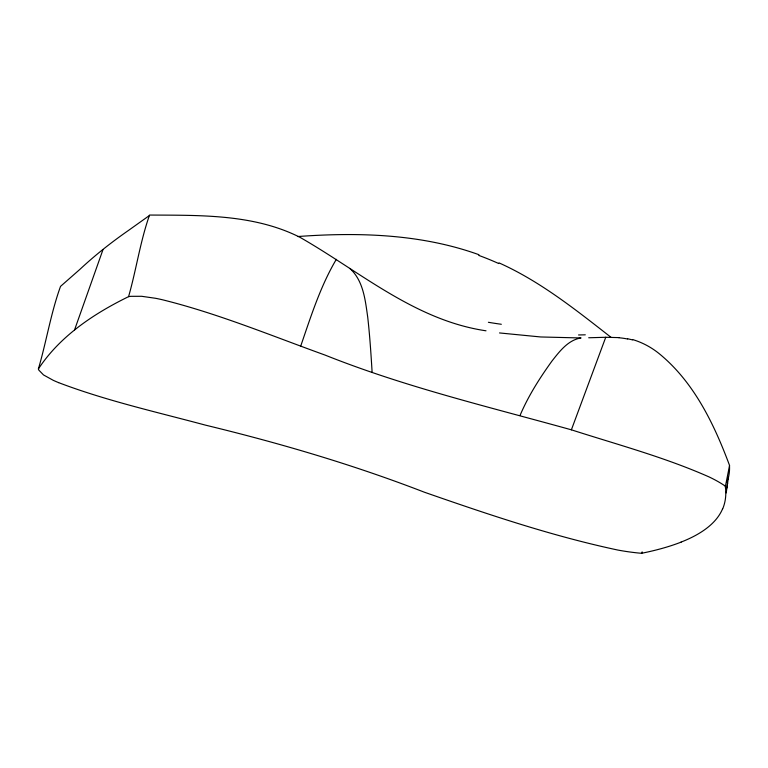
<?xml version="1.0" encoding="UTF-8"?>
<svg xmlns="http://www.w3.org/2000/svg" width="768" height="768" viewBox="0 0 768 768"><rect width="100%" height="100%" fill="white"/><g stroke="black" fill="none" stroke-linecap="round" stroke-linejoin="round"><path stroke-width="1.15" d="M726.211 492.931L727.594 483.053M726.902 487.987L728.486 476.938M58.627 382.637A69.552 22.301 12.6 0 1 53.222 380.304L43.517 374.938L38.842 370.118A35.002 11.222 12.6 0 1 38.4 368.918C60.058 336.058 93.811 313.67 128.573 296.65C136.291 269.702 140.246 241.354 149.549 215.05C199.92 215.366 253.43 213.946 299.702 237.168C359.894 271.498 415.046 320.333 486.01 330.797M38.4 368.918C46.397 341.635 50.87 313.008 60.528 286.387L79.853 269.405C95.059 255.197 111.398 242.304 128.486 230.429L149.146 215.712M58.618 382.637C106.243 400.752 156.163 411.907 205.277 425.088C279.571 443.069 353.04 464.621 424.378 492.211C487.939 514.358 552.048 536.064 617.981 550.08A85.872 27.533 12.6 0 0 641.741 553.306L642.125 551.856M300.749 345.974C310.877 316.55 320.419 286.157 336.336 259.315M74.525 329.99L102.998 249.6M128.573 296.65A35.002 11.222 12.6 0 1 130.915 296.323L141.648 296.294L155.549 298.291A69.552 22.301 12.6 0 1 162.125 299.683C217.891 313.459 271.152 335.626 325.056 355.075C404.947 386.995 488.707 406.819 571.382 429.821L605.741 337.286L618.864 337.613M519.984 415.574C528.23 396.067 539.702 378.077 552.048 360.931C559.651 351.302 568.195 339.936 581.117 337.939M641.712 553.267L644.458 552.691A393.667 126.211 12.6 0 0 681.13 542.122M297.792 236.534C358.502 232.109 421.142 233.894 478.973 254.717M588.701 337.766L605.741 337.286M580.32 337.949L540.749 336.97L499.507 332.938M627.686 338.774L632.678 339.926M571.382 429.821C617.568 444.653 664.752 457.267 709.181 476.976A85.872 27.533 12.6 0 1 725.434 486.221L729.562 465.494C714.106 424.032 693.878 381.811 658.829 353.366A81.984 77.126 80.4 0 0 632.755 339.6M498.979 262.867C540.269 281.347 575.818 309.84 611.222 337.478M349.795 268.406C363.389 280.579 365.261 300.058 367.709 317.069C369.773 335.376 370.992 353.76 372.106 372.144M585.302 334.819A138.01 23.827 0.6 0 1 578.534 334.954M501.322 324.269A268.253 190.762 3.4 0 1 488.4 322.291M478.8 255.418A216.182 160.282 28.3 0 1 498.72 263.539M729.485 465.475A396.048 126.979 12.6 0 1 727.872 479.645M727.392 481.162A396.048 126.979 12.6 0 1 726.845 482.669M618.854 337.747A89.702 84.451 83.3 0 1 627.638 339.014M725.27 486.211A396.682 127.181 12.6 0 1 722.707 508.829M722.592 508.8A347.328 111.36 12.6 0 1 681.053 542.093"/></g></svg>
